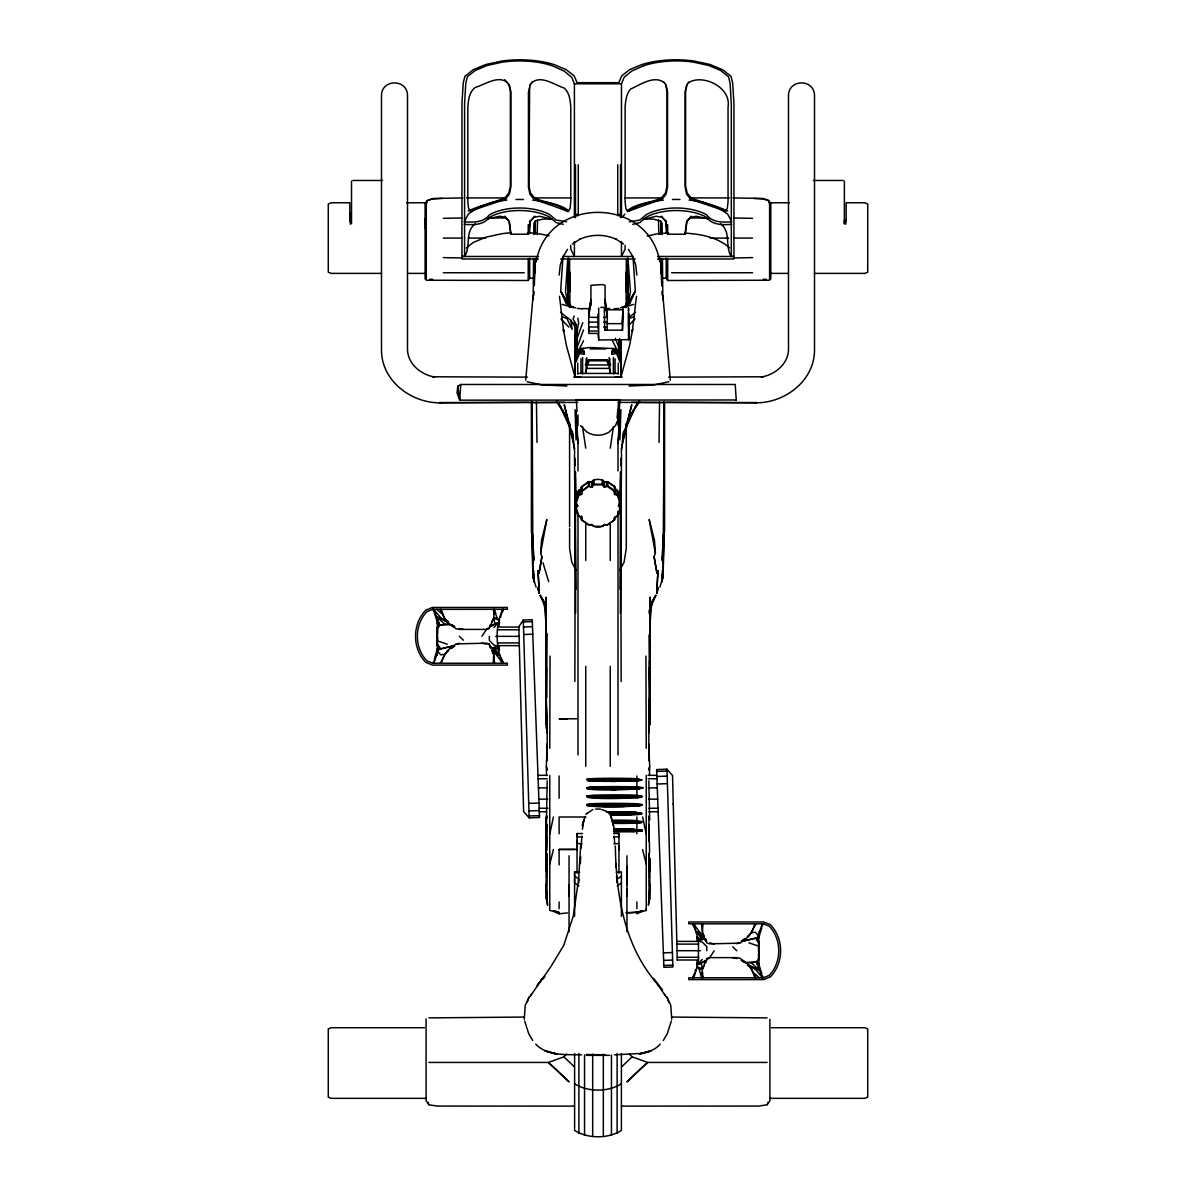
<?xml version="1.0" encoding="UTF-8"?>
<svg xmlns="http://www.w3.org/2000/svg" width="1196" height="1196" viewBox="0 0 1196 1196"><rect width="100%" height="100%" fill="white"/><g stroke="black" fill="none" stroke-linecap="round" stroke-linejoin="round"><path stroke-width="1.5" d="M349.815 213.112L350.353 224.22M425.088 279.057L425.088 203.514L426.987 200.674M425.088 228.212L425.088 218.838M436.899 639.651L436.899 644.659L436.899 627.93L437.452 639.8L437.138 631.682M437.542 644.629L439.68 647.23L437.332 649.951L437.542 626.091L439.126 623.355L433.714 609.347L440.711 617.764L455.885 628.692L459.279 629.41L486.458 629.41L489.209 628.558L493.664 618.272L494.576 609.347L496.818 617.704L499.031 620.275C495.473 634.418 497.132 649.652 502.275 663.242C498.373 656.275 492.468 651.252 489.209 644.016L486.458 643.179L455.885 643.897L447.199 650.818L440.173 663.242M528.228 259.293L528.228 280.492L426.284 280.238L426.284 202.573L427.974 200.061L433.072 198.491L462.747 197.923M529.679 258.157L529.679 278.264L528.228 280.492M529.679 221.036L529.679 233.22M531.398 532.19L531.398 401.557M536.062 587.116L532.848 576.308L532.235 532.384L532.758 539.785M545.929 614.52L545.914 622.488L544.135 602.306L545.316 610.169M546.124 866.771L546.482 871.166L546.124 817.855L546.124 867.773M546.124 678.835L546.437 723.565L545.81 597.163L546.124 723.221M549.756 775.397L549.756 910.44L559.1 912.533L559.1 913.804L567.472 912.907M569.057 895.998L569.027 884.935M569.057 855.828L569.057 931.819M570.776 245.434L570.776 249.127L574.409 256.452L574.409 241.607M579.656 872.258L574.603 871.884L574.603 882.887L578.894 885.967M582.512 833.537L577.04 833.537L577.04 843.494L582.153 843.868M578.894 882.573L578.894 879.18L574.603 876.055L574.603 871.884M588.701 323.234L588.701 311.693L590.914 299.463M587.804 364.944L588.895 359.802L607.12 359.802L608.196 364.944L587.804 364.944L588.895 359.802M598 328.496L598 314.279M629.231 314.279L629.231 339.634L598.703 339.993L598.703 308.03M608.196 364.944L607.12 359.802M607.299 329.692L607.299 311.693L605.639 307.791M613.488 833.537L618.96 833.537L618.96 836.707L613.847 837.095M620.993 340.531L620.933 376.979L629.559 345.569L632.624 329.423L632.295 331.546L636.496 296.279M626.973 896.193L626.973 894.787M626.973 892.769L626.973 888.912M626.943 884.846L626.973 866.382M626.54 307.387L628.139 292.885L628.199 258.291M628.528 324.594L628.528 308.03L628.528 310.646M628.528 912.907L642.611 911.367L646.244 910.44L646.244 908.796M646.244 775.397L646.244 910.44M646.244 748.367L645.93 656.141M649.518 697.567L649.518 725.195L649.473 634.209M649.488 613.742L649.488 610.02M660.73 272.957L660.73 258.276M660.73 234.147L660.73 221.155L653.524 219.137L644.465 218.898M663.81 401.751L663.765 541.803L663.167 572.286L661.986 577.952L662.345 570.716M664.572 532.19L664.572 401.557M733.148 197.923L762.824 198.491L767.907 200.061L769.611 202.573L769.611 280.238L667.667 280.492L666.217 278.264L666.217 258.157M666.217 233.22L666.217 221.036M689.808 218.21L687.117 220.811L685.114 234.222L667.562 234.222L666.127 221.903L661.343 216.162M706.791 950.76L706.791 946.619L702.261 942.074L698.464 941.058L693.859 923.805C697.761 930.772 703.667 935.795 706.926 943.031L709.662 943.868L740.234 943.151L748.935 936.229L755.962 923.805M758.668 959.416L759.221 942.388L758.668 958.878M758.668 957.174L758.668 954.273L759.221 956.905M769.91 1019.381L769.91 1100.694L767.174 1104.73L758.952 1106.076L621.516 1106.121M770.807 279.057L770.807 203.514L768.908 200.674L764.633 199.388M844.376 219.974L844.376 223.712L844.376 181.03M546.542 667.682L546.482 697.567L546.692 633.282L546.124 724.627M574.842 681.571L575.426 471.971L575.605 613.219M577.713 374.154L577.728 363.121M618.751 339.544L618.676 350.802L620.694 360.549L616.792 353.523L611.769 354.285L611.933 351.519L618.481 351.534L612.487 348.44M620.933 376.74L620.978 352.91M663.959 448.963L663.137 554.361M532.235 538.813L532.265 533.73L532.803 548.53M577.817 318.136L578.67 323.369C575.112 335.403 579.372 348.529 575.306 360.549L579.208 353.523L580.703 352.073L584.067 351.519L584.231 354.285L579.208 353.523L576.143 361.865M620.395 613.219L621.531 453.972M649.308 635.091L649.877 696.012L648.86 718.527L649.667 713.07L650.19 597.163L649.877 723.221L649.877 636.99M650.101 606.492L649.877 645.705L650.086 622.204L651.865 602.306L650.684 610.169M650.086 622.204L650.071 614.52M648.86 853.6L649.518 899.317L648.426 905.193M649.667 869.612L649.518 899.317L649.877 884.293M649.443 613.458L649.458 609.855M649.563 723.401L649.458 667.682L649.877 724.627M533.177 299.733L533.551 258.77M533.775 234.566L533.879 223.398L535.27 221.155L542.476 219.137L551.535 218.898M550.07 656.141L549.756 748.367M649.563 712.278L649.877 674.23M546.124 839.054L547.17 780.809M620.111 496.624L620.305 500.212L620.575 478.415M620.724 465.693L620.814 458.427M618.96 849.803L619.005 846.14M659.026 442.37L659.549 402.14M649.563 723.565L649.877 700.243M546.124 859.715L546.482 836.453L546.124 853.421M661.971 279.221L662.121 270.042M574.768 374.303L575.037 359.099L577.264 343.117L575.037 356.288L577.234 332.264L575.022 348.425L576.367 324.669L573.048 318.943L574.215 316.013M659.938 587.116L663.152 576.308L663.765 532.384L663.242 539.785M569.46 307.387L567.861 292.885L568.534 258.142M575.889 496.624L575.695 500.212L575.859 490.973M663.182 562.882L663.735 533.73L663.765 538.813M649.473 775.546L649.667 766.382L648.576 769.88M606.806 323.653L622.129 323.653L622.907 309.615L622.458 330.171L604.757 330.171L604.324 307.342L600.781 307.342M620.111 589.449L620.575 471.971L621.158 681.571M546.437 849.773L547.155 824.747M648.845 760.716L648.8 723.67M649.877 884.726L648.426 904.923M536.257 261.924L536.376 258.261M537.124 234.461L537.587 219.81M619.947 440.008L620.918 409.6L618.003 443.432L618.003 470.97M649.877 859.715L649.518 871.166L649.877 858.399L649.518 871.032L649.877 866.053M663.765 532.384L663.062 554.182L661.822 560.162L662.599 549.039M671.733 1019.246L670.762 1005.268L666.89 996.926L668.728 1002.039M662.509 575.082L661.956 581.824L662.225 574.424M663.197 548.53L663.735 533.73M546.333 765.903L547.2 743.882M648.86 841.311L648.95 817.167M761.792 927.752L758.817 937.32L756.455 939.817L758.802 937.096L758.593 942.418L756.455 939.817L762.42 923.805M493.29 663.242L493.664 654.317L492.677 650.863L499.973 655.438L496.818 654.885M533.879 295.173L534.029 291.48M534.268 285.964L535.27 261.999M702.844 923.805L702.471 932.731L703.457 936.184L696.162 931.609L699.316 932.177M648.815 732.984L649.667 713.22M436.899 642.431L437.228 644.659L437.138 637.827M547.574 905.193L546.482 899.317L547.14 853.6M580.329 863.632L580.673 856.71M581.106 848.069L581.869 836.094M626.106 307.477L626.106 272.15L628.139 292.885L625.986 306.714M759.221 959.132L758.907 942.388L759.221 944.616M758.907 959.132L759.221 942.388M604.757 330.171L604.922 326.912M607.718 361.132L607.762 360.355M611.769 354.285L611.933 351.519L617.869 352.551M648.875 861.927L649.563 850.117M619.932 399.688L618.855 417.778L615.432 425.612L609.347 431.876A20.407 19.749 0 0 1 586.653 431.876L580.568 425.612M618.003 443.432L619.947 411.185M580.688 845.931L578.655 878.866L573.347 915.777L563.794 945.303L550.698 966.906L530.979 995.132M459.757 400.167L460.759 384.484L457.784 386.263L457.051 392.991L459.757 400.167L736.243 399.972M547.2 723.67L547.155 760.716M562.882 258.201L560.655 291.106L566.246 303.679L573.766 307.641L562.18 304.382M540.637 553.03L541.504 540.383L546.826 519.513L540.637 553.03L541.878 556.738L539.097 572.974L541.878 556.738M604.384 487.355L604.578 481.749C601.573 478.535 594.606 478.535 591.616 481.749L588.432 481.719L581.286 487.161L581.63 494.441L578.909 495.174L576.188 503.187L577.743 505.908L576.188 507.971L578.909 515.984L581.63 517.375L581.839 519.856L588.955 524.82L591.811 524.476L593.694 526.3L602.485 526.3L604.384 524.476L607.239 524.82L614.34 519.856L614.565 517.375L617.285 515.984L619.991 507.971L618.452 505.908L619.991 503.187L617.285 495.174L614.565 494.441L614.34 491.302L607.239 486.353L604.384 487.355L602.485 484.873L593.694 484.873L591.811 487.355L588.955 486.353L581.839 491.302L581.63 494.441M567.801 258.291L565.544 291.675L568.07 303.814L560.655 291.106L569.55 305.728M755.962 977.715L748.935 965.277L740.234 958.37L736.856 957.637L709.662 957.637L706.926 958.489L702.471 968.775L701.559 977.715L699.316 969.343L697.104 966.772L698.464 960.463L698.464 941.058L704.534 938.86L706.642 941.192L705.655 939.144L701.185 938.023L698.255 938.785L696.7 936.887L697.821 937.171L697.059 938.456L696.7 936.887L697.208 940.714M651.88 604.638L655.842 595.249L651.835 602.037L655.812 595.339M661.956 581.824L663.152 576.308M559.504 296.279L563.705 331.546L563.376 329.423L566.441 345.569L574.992 376.919L575.007 340.531L576.367 324.669M586.608 779.433L588.058 780.704L603.442 781.362L633.985 781.138L641.938 779.897L633.985 778.536A697.193 697.014 0 0 0 593.231 778.551L586.608 779.433L641.654 779.822M586.608 787.805C584.814 792.455 671.031 788.343 633.985 786.893A697.193 697.014 0 0 0 593.231 786.908L586.608 787.805L641.923 788.104M525.717 380.179L533.102 295.666M581.286 487.161L581.121 493.828L578.356 495.054L575.814 502.559L577.743 505.908M576.188 498.553L578.909 490.539L581.63 489.149L581.839 486.667L588.955 481.719L591.811 482.063L593.694 480.239M620.261 502.963C620.515 507.852 620.365 515.386 615.073 517.479L614.415 520.17L607.747 524.805L604.578 524.79C601.573 528.004 594.606 528.004 591.616 524.79L588.432 524.805L581.779 520.17L581.121 517.479C575.754 515.416 575.814 507.792 575.934 502.963L575.814 503.979M570.014 306.714L567.861 292.885L569.894 272.15L569.894 307.477M617.061 417.987L618.84 399.688M575.141 504.772L576.053 495.936M559.175 275.065L560.251 265.049L563.107 256.632L567.577 249.336M621.262 452.955L623.804 431.009L622.578 438.125M602.485 480.239L604.384 482.063L607.239 481.719L614.34 486.667C616.702 491.332 623.864 498.627 619.08 505.654L618.452 505.908M490.689 646.199L490.48 647.903L489.493 645.855M705.446 940.848L705.655 939.144M498.926 626.241L499.435 622.413L494.95 623.55L490.689 626.39L490.48 624.686L491.601 624.402L489.493 626.719L490.48 624.686M575.814 508.151L577.115 505.654M620.38 498.388L620.38 508.151M697.208 960.807L696.7 964.634L701.185 963.498L705.446 960.672L705.655 962.361L704.534 962.645L706.642 960.328L705.655 962.361M437.527 648.262L434.342 659.295M758.608 938.785L758.802 937.096M437.452 628.184L437.452 632.774L436.899 627.93M582.362 825.494L582.945 821.458M610.259 448.156L613.443 426.778M588.701 313.621L590.719 302.424L588.701 317.344L598 317.344M529.604 87.487L528.961 185.888L530.471 192.885L534.657 198.073C545.555 203.141 558.487 202.976 568.369 210.451M758.907 944.616L758.907 942.388M577.324 350.189L575.306 360.549L575.859 352.357L579.567 348.694L590.106 347.528L616.433 348.694L620.141 352.357L621.232 374.303M582.392 829.291L583.05 825.868M846.185 220.184L845.647 224.22M549.756 834.18L553.389 817.003M671.345 1021.01L667.323 1033.598L663.302 1040.49M621.232 448.874L631.757 404.771L625.104 429.783L636.227 405.489L639.412 401.004L634.642 407.462M574.962 376.531L575.321 374.976M546.333 870.643L547.05 867.608M623.849 434.925L624.686 431.502M549.756 864.155L553.389 849.549M584.171 819.215L582.497 825.823L585.083 816.464M530.471 84.273L528.438 92.197L528.438 187.039L529.873 194.021L533.85 199.224C545.301 203.305 557.172 207.207 568.25 211.662L570.088 208.268L570.776 201.93L570.776 107.102C570.238 100.374 569.58 92.6 564.064 87.996C554.6 84.961 541.07 74.72 531.786 82.718M687.117 84.318L685.607 91.105L685.607 185.933L687.117 192.93L691.288 198.102C703.323 202.707 716.255 205.712 727.781 211.049M502.275 609.347L499.031 620.275L493.664 618.272L491.631 621.95M693.859 977.715L697.104 966.772L702.471 968.775L704.504 965.097M622.264 441.758L626.48 427.839M622.458 330.171L622.907 307.342M547.349 816.27L546.333 819.664L546.482 850.79L546.124 817.092M606.806 812.219L634.015 812.219C660.476 815.149 609.153 815.478 610.214 814.895M613.608 820.292A759.012 729.231 0 0 1 634 820.546C659.699 823.655 613.518 823.61 613.608 823.252M767.174 1104.73L767.922 1102.338M433.714 663.242L439.68 647.23L437.332 649.951M577.249 337.765L582.811 322.696M654.122 556.738L656.903 572.974L654.122 556.738L655.363 553.03L654.496 540.383L649.174 519.513L655.363 553.03M536.481 260.294C548.755 196.413 647.245 196.413 659.519 260.294M575.814 502.559C575.934 498.059 576.068 489.986 581.63 489.149M583.499 329.947L577.294 347.019M441.249 663.242L443.895 655.797M752.239 931.265L754.885 923.805M527.272 1002.039L529.11 996.926L525.238 1005.268L524.267 1019.246M625.104 429.783L629.081 418.959M720.605 223.936C731.489 231.635 724.686 246.66 731.309 256.452L733.955 256.437L733.955 103.903L732.64 82.718L730.995 76.35L722.743 69.787L710.17 64.539L694.218 61.056A57.273 24.204 0 0 0 641.953 64.524L629.679 69.637L621.696 75.871L618.84 82.674L577.04 82.674L574.185 75.871L566.186 69.637L553.927 64.524A57.273 24.204 0 0 0 501.662 61.071L485.711 64.539L473.138 69.787L464.885 76.35L463.241 82.718L461.925 103.903L461.925 256.437L464.571 256.452C471.209 246.675 464.407 231.665 475.26 223.936M451.909 647.903L454.839 645.855L450.085 648.083L451.909 647.903L452.671 646.034L439.126 649.234L452.671 646.034M743.464 941.013L757.008 937.813L743.464 941.013L744.226 939.144L746.05 938.98L741.296 941.192L744.226 939.144M621.471 217.478L621.471 83.795L624.192 77.202L631.802 71.013L643.508 65.81M586.713 796.207C587.057 800.961 668.28 797.224 634 795.31A722.922 718.706 0 0 0 593.231 795.325L586.713 796.207L641.938 796.641M593.231 803.682L586.713 804.579C587.057 809.333 668.28 805.596 634 803.682M506.177 218.195L508.883 220.811L510.886 234.207L528.438 234.222L530.471 220.782L533.192 218.15M585.472 371.373L586.832 368.398L586.832 357.679M579.567 348.694L583.513 340.74M630.471 415.76L633.805 409.122M625.792 424.864L627.332 421.889M619.707 570.372L624.058 562.284L626.285 548.441L626.285 423.997M581.286 491.421L588.432 485.89L591.811 487.355M632.116 412.949L639.591 401.557M437.228 627.93L437.228 630.143M744.465 961.808L741.296 960.328L744.226 962.361L751.537 963.064L759.116 969.836L748.935 965.277L755.409 969.298L762.42 977.715L757.008 963.692L758.593 960.956L758.593 940.549M501.916 612.038L503.561 609.347L499.973 617.136L501.019 616.957M694.218 975.009L692.574 977.715L696.162 969.911L695.1 970.106M604.384 482.063L607.747 481.719L614.415 486.353L615.073 489.059M529.858 996.926L531.562 994.28M481.943 636.287L486.458 629.41L488.282 628.005L489.209 628.558M714.191 950.76L709.662 957.637L707.838 959.043L706.926 958.489M523.295 620.051L518.84 626.734L523.609 811.546L529.155 817.87L539.531 817.481L532.235 619.722L523.295 620.051L529.155 817.87M432.638 663.242L434.522 660.536M761.613 926.511L763.497 923.805L688.776 923.82L688.776 921.967L763.676 921.967L770.359 924.702C784.023 938.576 784.023 962.989 770.359 976.863L763.676 979.599L688.776 979.599L688.776 977.745L763.317 977.775L769.237 975.383C781.93 962.212 781.93 939.368 769.237 926.182L763.317 923.79M529.873 85.424L531.981 82.135M688.642 82.165L686.549 85.394L685.114 92.182L685.114 187.025L686.549 194.006L690.541 199.179C702.082 203.44 714.326 206.788 725.434 211.543L727.347 208.164L728.05 201.84L728.05 106.997C731.504 87.173 702.545 73.554 688.462 82.703M534.657 216.177L529.873 221.918L528.438 234.222M691.288 216.207L686.549 221.903L685.114 234.222M614.565 494.441L614.415 490.524L607.747 485.89L604.578 486.518L602.201 484.171L593.978 484.171L591.616 486.518L591.811 482.063M542.864 979.195L544.972 976.429M536.914 985.773L542.64 978.388L538.2 983.979M497.88 624.327L499.435 622.413L499.076 623.983L498.313 622.697L490.689 626.39M698.255 962.72L696.7 964.634L697.059 963.064L697.821 964.35L705.446 960.672M439.68 625.359L437.542 627.96L437.332 622.638L437.527 624.327L439.126 623.355L439.68 625.359L450.085 624.506L454.839 626.719L451.909 624.686L444.598 623.983L437.542 626.091M751.537 963.064L756.455 961.704L758.593 959.102L758.802 964.41L758.608 962.72L757.008 963.692L756.455 961.704L746.05 962.541M660.252 1044.108C655.154 1050.133 646.872 1052.674 639.292 1053.93L651.312 1050.566M493.873 627.616L498.313 622.697M697.821 964.35L702.261 959.431M628.274 325.94L635.031 318.854M428.901 1062.437L548.351 1062.437L563.884 1056.83L566.47 1054.214M626.45 305.728L635.345 291.106L633.118 258.201M621.77 1066.727L632.116 1056.83L647.649 1062.437L767.099 1062.437M585.293 364.825L587.939 362.358M448.694 650.624L444.419 654.302L440.711 654.825L438.244 651.999M747.44 936.423L751.716 932.745L755.409 932.222L757.89 935.063M635.495 312.306L629.066 317.359M466.38 247.931L473.257 242.459L485.83 237.212L501.782 233.728A57.273 24.204 0 0 1 510.827 232.772M627.541 210.421C637.453 202.961 650.4 203.096 661.343 198.058L665.529 192.87L667.039 185.888L667.039 91.046L665.529 84.273M586.623 813.669L592.872 809.543M621.397 876.055L617.106 879.18L617.106 882.573M457.335 644.584L459.279 643.179M736.856 943.868L738.784 942.463M617.106 885.967L621.397 882.887M621.397 1083.8C608.136 1092.187 587.864 1092.187 574.603 1083.8M574.603 1053.541L574.603 1130.414C587.849 1138.906 608.151 1138.906 621.397 1130.414L621.397 1053.541M583.513 348.44L577.519 351.534L584.067 351.519L584.231 354.285M572.376 244.029L580.509 238.811L579.761 239.29C591.228 234.042 604.772 234.042 616.239 239.29L615.491 238.811L623.624 244.029M488.282 644.584L489.209 644.016M642.611 911.113L636.9 913.804L636.9 912.533L641.579 910.664M432.817 609.272L426.897 611.664C414.205 624.835 414.205 647.694 426.897 660.865L432.817 663.257L507.358 663.227L507.358 665.081L432.459 665.081L425.776 662.345C412.112 648.471 412.112 624.058 425.776 610.184L432.459 607.448L507.358 607.448L507.358 609.302L432.638 609.347L435.449 613.399M633.82 304.382L622.234 307.641L629.754 303.679L635.345 291.106L627.93 303.814L630.456 291.675L628.199 262.014M629.141 318.465L633.745 316.776M756.455 961.704L758.593 960.956M620.32 307.88L627.063 305.713M668.908 381.748L653.943 384.933L629.111 386.024M428.407 200.24L431.263 199.388M524.237 272.748L443.312 272.748M752.583 272.748L671.659 272.748M586.713 804.579L641.908 804.848M608.51 813.28L641.893 813.22M613.608 821.652L641.893 821.577M613.608 830.024L641.878 829.949L642.162 830.936L613.608 831.624A769.402 689.718 0 0 1 633.94 831.893M489.343 636.287L489.343 640.428L493.873 644.973L497.656 646.004L491.601 648.187L494.95 649.039L497.88 648.262L499.435 650.161L498.313 649.877L499.076 648.606L499.435 650.161L498.926 646.333M576.502 377.129L619.498 377.129M639.292 1053.93L650.669 1051.164M643.508 219.302L656.305 216.252L662.15 217.313M631.772 402.409L754.631 402.813C783.978 403.68 814.297 381.36 814.506 350.458L814.506 95.411C814.312 78.742 788.687 78.742 788.493 95.411L788.493 348.963C788.583 363.793 775.023 374.782 761.284 377.024L763.242 376.785L668.549 377.129M647.186 236.046L657.636 233.728L668.579 232.966M487.265 218.928L499.629 216.237L505.445 217.268M690.541 217.283L696.341 216.252L708.615 218.928M533.85 217.328L539.665 216.267L552.373 219.302M578.131 352.551L580.703 352.073M496.818 617.704L493.664 618.272L494.95 623.55M699.316 969.343L702.471 968.775L701.185 963.498M435.793 655.587L437.018 655.363M759.116 931.684L760.342 931.475M752.583 257.618L734.075 257.962M443.312 218.33L461.82 218.001M641.534 814.282L610.214 814.356M641.534 822.639L613.608 822.713M632.774 224.325L639.935 222.546L645.915 217.448A38.422 16.236 0 0 1 670.388 210.75A35.043 14.815 0 0 1 693.381 212.395A37.958 16.041 0 0 1 706.627 217.418C712.622 225.326 722.803 224.908 731.728 224.34M754.631 402.813L756.575 402.574L666.845 402.245M642.162 830.936L613.608 831.085M643.373 1053.272L614.43 1054.842M606.282 308.688L609.586 308.359M613.907 308.852L618.646 308.419M566.889 386.024L542.057 384.933L527.092 381.748M616.344 872.258L621.397 871.884L621.397 916.375M613.847 843.868L618.96 843.494M612.203 350.308L616.299 350.054M432.683 198.97L442.161 198.386M595.593 809.034L600.407 809.034M581.899 308.568L589.718 308.688M523.34 621.92L532.295 621.591M523.489 626.988L532.489 626.659M523.713 634.508L532.758 634.179M666.979 769.192L656.604 769.566L663.9 967.325L672.84 966.996L666.979 769.192L672.526 775.501L677.295 960.313M656.664 771.435L667.039 771.046M656.858 776.503L667.189 776.114M657.127 784.023L667.413 783.649M528.722 803.413L539.007 803.024M528.946 810.933L539.276 810.544M529.095 816.001L539.471 815.612M663.376 952.868L672.421 952.539M663.645 960.388L672.63 960.059M663.84 965.471L672.795 965.142M588.477 778.91L638.709 778.805M588.477 787.282L638.709 787.177M589.344 795.624L637.782 795.534M589.344 803.981L637.782 803.891M624.312 798.151L602.919 798.151M624.312 806.523L602.919 806.523M633.955 831.549L636.093 831.489M763.212 279.311L766.068 279.251M639.187 780.824L588.058 780.704M639.187 789.196L588.058 789.076M640.099 797.553L587.281 797.418M640.099 805.91L587.281 805.775M601.693 809.557L607.299 811.591M752.583 238.079L734.075 238.094M428.901 1017.886L524.087 1017.063M611.216 781.422L616.015 781.422M611.216 789.794L616.015 789.794M610.229 814.715L630.815 814.895M629.395 221.813L639.935 220.019L645.915 214.921A38.422 16.236 0 0 1 670.388 208.224A35.043 14.815 0 0 1 693.381 209.868A37.958 16.041 0 0 1 706.627 214.891C712.622 222.8 722.803 222.381 731.728 221.813L727.646 214.054L717.854 207.371L703.203 202.378A55.465 23.442 0 0 0 689.135 200.076M625.942 912.593L636.9 912.533M464.272 224.34C473.197 224.908 483.378 225.326 489.373 217.418A37.958 16.041 0 0 1 502.619 212.395A35.043 14.815 0 0 1 525.612 210.75A38.422 16.236 0 0 1 550.085 217.448L556.065 222.546L563.226 224.325M527.451 377.129L432.758 376.785L434.716 377.024C420.977 374.782 407.417 363.793 407.507 348.963L407.507 95.411C407.313 78.742 381.688 78.742 381.494 95.411L381.494 350.458C381.703 381.36 412.022 403.68 441.369 402.813L577.758 402.394M529.155 402.245L439.425 402.574L441.369 402.813M530.949 402.484L564.228 402.409M567.472 718.781L559.1 718.811L576.621 718.781M559.1 864.962L559.1 849.444L576.621 849.414M559.1 849.444L575.127 849.429M464.571 256.452L464.571 103.917L465.827 82.883L467.397 76.708L475.26 70.459L487.265 65.451L502.484 62.132A52.325 22.111 0 0 1 552.373 65.81L564.064 71.013L571.688 77.202L574.409 83.795L621.471 83.795M352.835 180.476L382.571 180.476M813.325 180.476L843.06 180.476M466.47 197.923L505.639 197.923M533.61 197.923L570.911 197.923M624.985 197.923L662.285 197.923M690.256 197.923L729.425 197.923M406.58 202.767L427.122 202.767M768.879 202.767L789.42 202.767M575.47 214.503L578.266 214.503M617.734 214.503L620.53 214.503M489.254 218.001L505.729 218.001M690.167 218.001L706.627 218.001M734.075 218.001L752.583 218.33M461.82 238.094L443.312 238.079M469.131 238.094L485.606 238.094M710.289 238.094L728.588 238.094M538.424 256.467L462.09 256.467L462.09 258.994L538.424 258.994M562.628 256.467L633.372 256.467M657.576 256.467L733.91 256.467L733.91 258.994L657.576 258.994M461.82 257.962L443.312 257.618M560.76 258.994L635.24 258.994M381.554 273.391L331.172 273.391L328.287 272.21L328.287 203.963L331.172 202.767L349.815 202.767L349.815 221.29M407.672 273.391L424.46 273.391M769.671 273.391L788.328 273.391M814.446 273.391L864.828 273.391L867.713 272.21L867.713 203.963L864.828 202.767L846.185 202.767L846.185 221.29M529.679 278.264L533.326 278.264M662.569 278.264L666.217 278.264M606.536 309.779L622.458 309.779M603.576 317.344L607.299 317.344L605.086 299.463M598 322.113L588.701 322.113L588.701 333.415L598 333.415L598.703 339.993M603.576 322.113L607.299 322.113M598 327.001L588.701 327.001L588.701 331.038L598 331.038M603.576 327.001L607.299 327.001M590.136 348.933L605.864 348.933M588.895 360.788L607.12 360.788M586.832 368.398L609.168 368.398L610.528 371.373M578.176 373.436L617.824 373.436M573.721 377.054L580.688 377.039M576.068 399.688L619.05 399.688M497.491 627.063L518.929 627.063M497.491 629.784L518.929 629.784M495.712 636.347L518.929 636.347M497.491 642.925L518.929 642.925M497.491 645.646L518.929 645.646M537.976 775.307L547.23 775.307M648.053 775.307L656.813 775.307M538.11 778.79L547.305 778.79M648.127 778.79L656.933 778.79M538.439 787.895L547.529 787.895M648.352 787.895L657.277 787.895M538.858 799.152L547.783 799.152M648.606 799.152L657.695 799.152M539.202 808.257L548.007 808.257M648.83 808.257L658.024 808.257M539.321 811.74L546.333 811.74M648.905 811.74L658.159 811.74M585.965 816.988L559.1 817.003L559.1 833.762M613.608 820.576L635.749 820.606M613.608 828.948L641.878 829.949M677.205 941.402L698.628 941.402M677.205 944.122L698.628 944.122M677.205 950.7L700.422 950.7M677.205 957.278L698.628 957.278M677.205 959.999L698.628 959.999M424.46 1027.723L331.172 1027.723L328.287 1028.904L328.287 1097.151L331.172 1098.347L426.329 1098.347M771.54 1027.723L864.828 1027.723L867.713 1028.904L867.713 1097.151L864.828 1098.347L769.671 1098.347M605.266 1054.827L586.16 1054.498M586.459 1055.35L609.541 1055.35M615.312 377.039L622.279 377.054M618.242 402.394L665.051 402.484M566.605 221.813L556.065 220.019L550.085 214.921A38.422 16.236 0 0 0 525.612 208.224A35.043 14.815 0 0 0 502.619 209.868A37.958 16.041 0 0 0 489.373 214.891C483.378 222.8 473.197 222.381 464.272 221.813L468.354 214.054L478.146 207.371L492.797 202.378A55.465 23.442 0 0 1 506.865 200.076M613.608 823.057L630.815 823.252M613.608 828.678L634.478 828.978M671.913 1017.063L767.099 1017.886M581.57 1054.842C566.127 1054.334 547.379 1056.412 535.748 1044.108M574.484 1106.121L437.048 1106.076L428.826 1104.73L426.09 1100.694L426.09 1018.857M497.88 648.262L491.601 648.187L499.973 655.438L494.95 649.039M634.015 812.219L636.556 812.248M698.255 938.785L704.534 938.86L696.162 931.609L701.185 938.023M429.827 279.251L432.683 279.311M468.114 211.034C479.686 205.682 492.632 202.677 504.697 198.102L508.883 192.915L510.393 185.933L510.393 91.09L508.883 84.318M753.734 198.386L763.212 198.97M579.701 350.054L583.798 350.308M685.054 233.1C700.677 234.102 717.63 237.107 729.62 247.931M582.153 837.095L577.04 836.707L577.04 833.537M577.354 308.419L582.093 308.852M440.711 617.764L435.793 617.001L434.342 613.294M755.409 969.298L759.116 969.836M552.627 1053.272L556.708 1053.93L544.688 1050.566M481.943 643.179L486.458 644.166M709.662 942.897L714.191 943.868M459.279 628.423L463.45 629.41M732.685 957.637L736.856 958.624M545.331 1051.164L556.708 1053.93M620.38 502.559L617.839 495.054L615.073 493.828L614.894 487.161M439.126 623.355L437.317 622.847L435.793 616.972M757.008 963.692L758.817 964.2L761.792 973.753M568.937 305.713L575.68 307.88M437.542 640.921L447.229 644.21M748.905 942.837L758.593 946.126M562.255 316.776L566.859 318.465L572.107 329.334L570.851 320.274L560.505 312.306M554.421 910.664L559.1 912.533M587.55 813.28L585.801 814.087M553.389 911.113L559.1 913.804M614.565 489.149L617.285 490.539M448.694 621.95L444.419 618.287L440.173 609.347M747.44 965.097L751.716 968.76L754.885 977.715M444.598 623.983L437.018 617.226L447.199 621.77L444.419 618.287L441.249 609.347M436.944 609.347L442.161 614.011M753.973 973.036L759.191 977.715M664.214 82.718C654.421 74.615 639.935 85.051 630.471 89.087C626.315 94.125 625.553 100.763 625.119 107.072L625.119 201.915L625.807 208.254L627.661 211.632C638.769 207.177 650.654 203.275 662.15 199.224L666.127 194.021L667.562 187.025L667.562 92.182L666.127 85.409L664.019 82.135M504.697 79.698L509.451 85.394L510.886 92.182L510.886 187.01L509.451 194.006L505.445 199.164C493.873 203.41 481.599 206.759 470.462 211.528L468.548 208.149L467.845 201.825L467.845 106.982C468.384 100.016 469.221 91.898 475.26 87.443C484.754 84.677 498.388 74.69 507.538 82.703M608.061 362.358L610.708 364.825M459.279 636.287L463.45 640.219M732.685 946.828L736.856 950.76M563.884 1056.83L574.23 1066.727M662.808 218.135L665.529 220.767L667.562 234.222M629.53 1054.214L632.116 1056.83M560.969 318.854L568.862 327.121M556.409 401.557L563.884 412.949M662.509 989.914L653.36 978.388L665.021 995.132M620.261 507.239L619.08 505.654L619.08 502.47M504.697 216.207L509.451 221.888L510.886 234.207M561.358 407.462L556.589 401.004L559.773 405.489L570.896 429.783L564.243 404.771L574.768 448.874M659.086 985.773C624.297 947.83 616.194 895.58 615.312 845.931M760.686 973.649L763.497 977.715M664.438 994.28L666.142 996.926M570.851 320.274L574.977 326.777L575.007 340.531M660.73 221.155L662.121 223.398L662.225 234.566M628.423 249.336L632.893 256.632L635.749 265.049L636.825 275.065M695.055 927.857L692.574 923.805L695.444 930.04M501.079 659.19L503.561 663.242L500.69 657.008M540.188 595.339L544.165 602.037L540.158 595.249L544.12 604.638M532.698 1040.49L528.677 1033.598L524.655 1021.01M437.228 644.659L436.899 636.287M704.504 936.423L702.471 932.731L701.559 923.805M491.631 650.624L493.664 654.317L494.576 663.242M576.173 570.372L571.823 562.284L569.595 548.441L569.595 528.632M568.668 421.889L570.193 424.864M562.195 409.122L565.529 415.76M612.487 340.74L616.433 348.694M618.706 347.019L615.342 338.274M743.464 960.493L744.226 962.361M451.909 624.686L452.671 626.555M616.792 353.523L619.857 361.865M566.919 418.959L570.896 429.783M617.824 492.154L619.991 498.553M547.424 769.88L546.333 766.382L546.527 775.546M428.078 1102.338L428.826 1104.73M605.639 308.269L607.299 313.621L605.281 302.424M569.52 427.839L573.736 441.758M648.651 816.27L649.667 819.664L648.83 780.809M542.984 562.733L548.665 581.69M642.611 849.549L646.244 864.155M571.314 431.502L572.151 434.925M648.95 867.608L649.667 870.643M620.679 374.976L621.038 376.531M532.848 576.308L534.044 581.824L533.775 574.424M642.611 817.003L646.244 834.18M701.917 973.036L702.844 977.715L702.62 972.348M493.29 609.347L494.217 614.011M618.676 350.189L620.694 360.549L618.736 343.117L620.963 356.288L619.483 338.797M574.14 322.232L574.977 326.777M573.422 438.125L572.196 431.009L574.738 452.955M758.668 950.76L758.668 947.247L759.221 950.76M546.333 713.07L547.14 718.497M582.542 426.778L585.741 448.156M547.574 904.923L546.124 884.726M457.784 386.263L459.757 399.972M619.752 339.455L620.978 348.425L620.5 339.784M575.814 498.388L575.934 499.3M613.638 825.494L614.221 830.248M619.947 495.936L620.859 504.772M436.899 632.938L437.228 636.287M758.668 954.273L758.907 956.905M662.898 295.666L670.283 380.179M577.997 470.97L577.997 443.432L575.082 409.6L576.053 440.008M533.491 575.082L534.044 581.824M614.131 836.094L614.639 842.881M546.124 866.053L546.482 871.032L546.124 858.399M615.671 863.632L615.925 867.205M616.553 876.145L616.927 881.512M533.401 549.039L534.178 560.162L532.938 554.182L532.235 532.384M758.668 947.247L758.907 950.76M736.243 400.167L735.241 384.484L460.759 384.484M576.382 400.525L577.04 411.603M576.053 411.185L577.997 443.432M649.458 667.682L649.877 674.948M588.238 360.355L588.283 361.132M532.863 554.451L532.19 401.751M533.655 570.686L534.014 577.952L532.833 572.286L532.235 541.803L532.041 448.963M660.73 261.999L661.732 285.964M661.971 291.48L662.121 295.173M547.185 732.984L546.124 700.243M648.8 743.882L649.667 765.903M658.413 219.81L658.876 234.461M659.624 258.261L659.744 261.924M648.845 824.747L649.563 849.773M673.258 803.533L673.273 804.639M546.124 884.293L546.482 899.317L546.333 869.612M575.889 589.449L575.127 521.172M627.466 258.142L628.139 292.885M620.141 490.973L620.305 500.212M546.437 723.401L546.124 695.683L546.437 712.278M532.265 533.73L532.818 562.882M533.879 270.042L534.029 279.221M575.186 458.427L575.276 465.693M575.426 478.415L575.695 500.212M576.995 846.14L577.04 849.803M546.124 695.683L546.333 713.22L546.124 674.23M536.451 402.14L536.974 442.37M662.449 258.77L662.823 299.733M649.473 661.044L649.877 720.799M574.469 453.972L575.186 542.595M545.914 622.204L546.124 645.705L545.899 606.492M567.801 262.014L567.861 292.885M618.272 363.121L618.287 374.154M758.668 942.104L758.668 944.332M731.309 256.452L731.309 103.917L730.053 82.883L728.484 76.708L720.605 70.459L708.615 65.451L693.396 62.132A52.325 22.111 0 0 0 643.493 65.81M667.667 224.743L667.667 233.026M667.667 259.293L667.667 280.492M649.518 862.122L649.518 878.866M649.518 879.763L649.518 886.43M636.9 775.95L636.9 798.24M636.9 817.003L636.9 833.762M636.9 901.948L636.9 908.691M628.528 313.352L628.528 339.993M626.943 855.828L626.943 931.819M626.285 259.547L626.285 292.108M625.119 245.419L625.119 249.112L621.471 256.452L621.471 241.607M620.53 164.839L620.53 217.627M618.96 833.537L618.96 873.364M618.003 414.937L618.003 425.701M618.003 514.19L618.003 754.93M617.734 164.839L617.734 215.788M617.839 490.883L617.839 495.054M617.839 511.484L617.839 515.655M617.151 490.121L617.151 494.397M617.106 1053.392L617.106 1133.479M615.058 358.845L615.058 373.466M614.415 486.353L614.415 490.524M614.415 517.39L614.415 520.17M613.384 357.469L613.384 373.929M611.455 1055.022L611.455 1135.183M610.259 522.667L610.259 560.476M610.259 666.307L610.259 766.397M609.885 358.785L609.885 373.421M609.168 357.679L609.168 368.398M607.747 481.719L607.747 485.89M606.761 481.48L606.761 485.755M605.086 305.742L605.086 285.336L602.201 284.543L590.914 285.336L590.914 305.742M603.322 1054.154L603.322 1136.2M603.128 480.358L603.128 484.619M602.201 480L602.201 484.171M593.978 480L593.978 484.171M593.067 480.358L593.067 484.619M592.678 1054.154L592.678 1136.2M589.419 481.48L589.419 485.755M588.432 481.719L588.432 485.89M586.115 358.785L586.115 373.421M585.741 522.667L585.741 560.476M585.741 666.307L585.741 766.397M584.545 1055.022L584.545 1135.183M582.616 357.469L582.616 373.929M581.779 486.353L581.779 490.524M581.779 515.999L581.779 520.17M581.286 516.523L581.286 519.378M580.942 358.845L580.942 373.466M579.043 490.121L579.043 494.397M578.894 1053.392L578.894 1133.479M578.266 164.839L578.266 215.788M578.356 490.883L578.356 495.054M577.997 414.937L577.997 425.701M577.997 514.19L577.997 754.93M577.04 840.369L577.04 873.364M575.47 164.839L575.47 217.627M574.603 878.671L574.603 916.375M574.409 83.795L574.409 217.478M569.595 259.547L569.595 292.108M569.595 423.997L569.595 526.823M559.1 775.95L559.1 798.24M559.1 901.948L559.1 908.691M546.482 862.122L546.482 878.866M546.482 879.763L546.482 886.43M546.124 636.99L546.124 728.215M535.27 221.155L535.27 234.147M535.27 258.276L535.27 272.957M528.228 224.743L528.228 233.026M437.452 642.715L437.542 646.498M351.519 181.03L351.519 223.712M527.511 232.667A57.273 24.204 0 0 1 549.128 235.821M622.578 217.134A55.465 23.442 0 0 1 624.91 214.099M628.423 211.079A55.465 23.442 0 0 1 663.272 200.106M672.451 199.508A55.465 23.442 0 0 1 679.956 199.493M516.044 199.493A55.465 23.442 0 0 1 523.549 199.508M532.728 200.106A55.465 23.442 0 0 1 567.577 211.079M606.821 811.8A723.236 719.05 0 0 1 634 812.054M593.231 803.637A722.907 718.721 0 0 1 634 803.637M538.006 570.627L539.097 589.972L538.006 570.627M658.054 587.714L656.918 593.246L658.054 587.714M657.994 570.627L656.903 589.972L657.994 570.627M639.89 1069.448L626.943 1081.887L647.649 1062.437L639.89 1069.448M556.11 1069.448L548.351 1062.437L569.057 1081.887L556.11 1069.448M539.082 593.246L537.946 587.714L539.082 593.246M612.247 820.516L610.917 816.464L613.503 825.823L612.247 820.516"/></g></svg>
